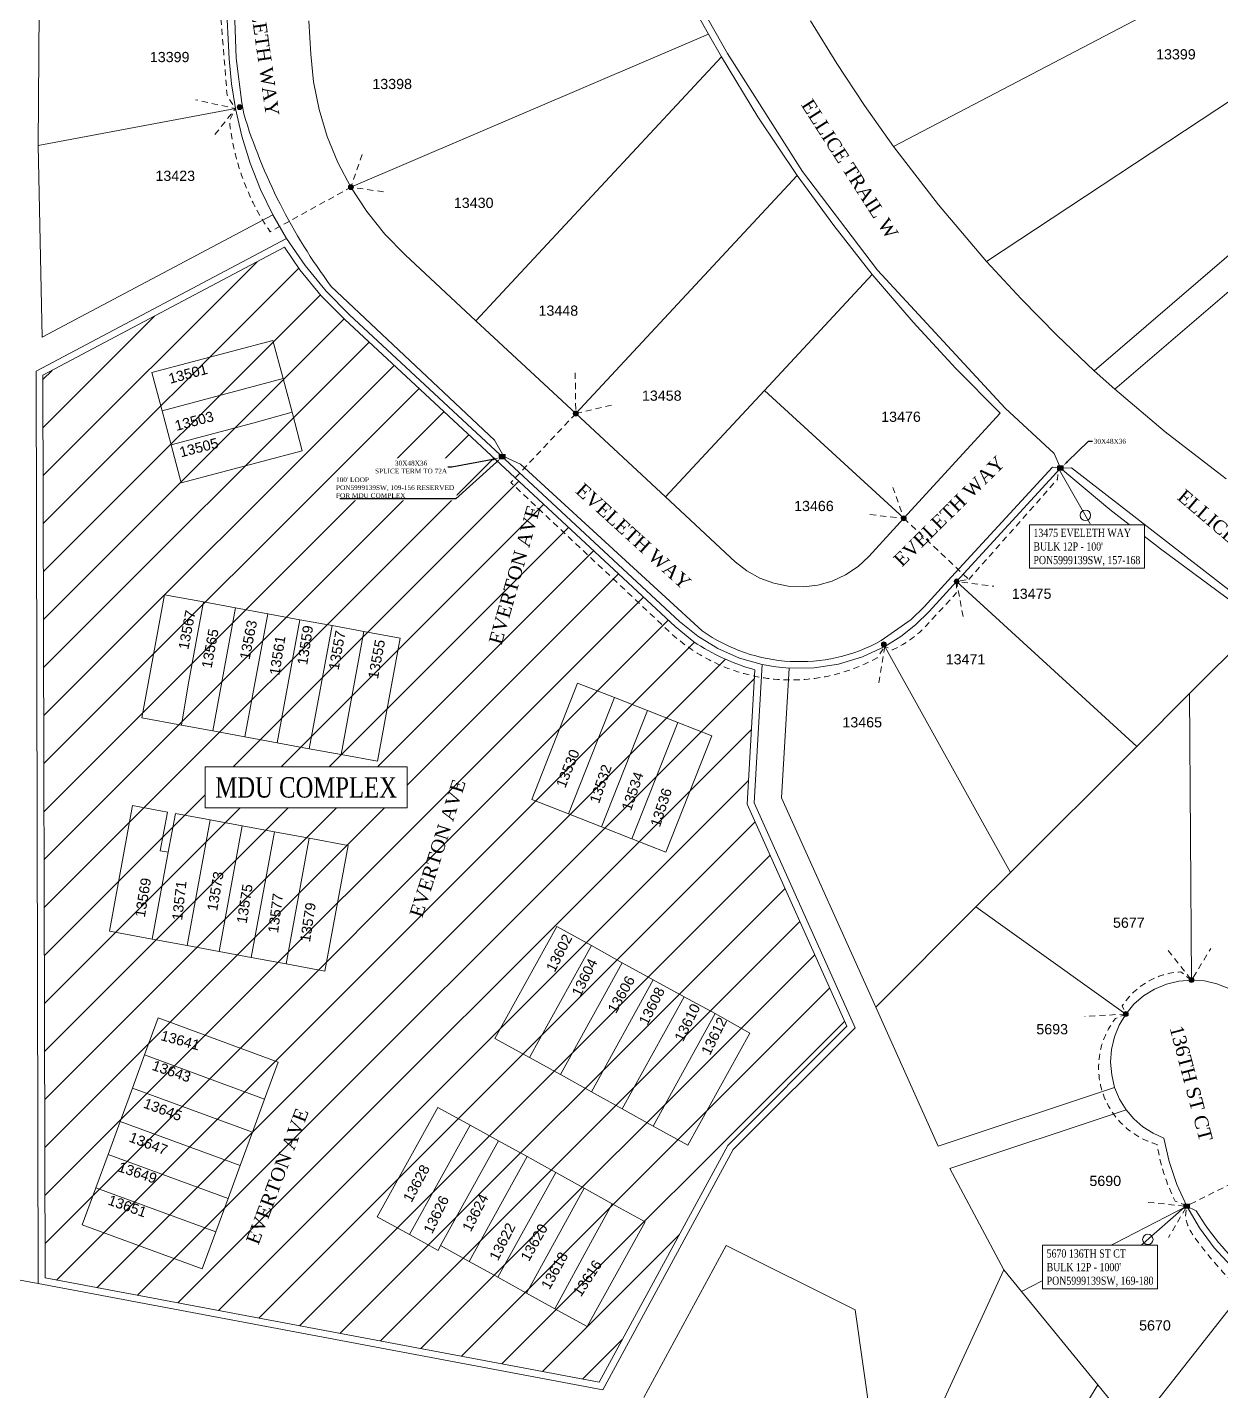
# Model space of a CAD drawing. Header units: feet. Extents: x 865220 to 2843873, y -2240498 to 972474.
# Drawn here: x 2836795 to 2837672, y 967781 to 968783 of the extents above; entities that cross this region are included whole.
import ezdxf
from ezdxf import colors
from ezdxf.entities.mleader import LeaderData, LeaderLine
from ezdxf.enums import TextEntityAlignment as Align
from ezdxf.lldxf.tags import DXFTag
from ezdxf.math import Vec2, Vec3

# ---------------------------------------------------------------- set-up
doc = ezdxf.new("R2010")
doc.units = ezdxf.units.FT
doc.header["$LTSCALE"] = 0.015
doc.header["$MEASUREMENT"] = 0
doc.linetypes.add('DASHED', pattern=[5, 3, -2])
doc.layers.get('0').update_dxf_attribs({"lineweight": 5})
for name, color, linetype, lineweight in [('144A', 112, '144A', 5), ('48A', 112, '48A', 5), ('72A', 112, '72A', 5), ('Dakota County Addresses', 7, 'Continuous', 5), ('Dakota County Parcels', 7, 'Continuous', 5), ('DETAIL', 7, 'Continuous', 5), ('DROP BURIED', 7, 'DASHED', 5), ('NOTES', 7, 'Continuous', 5), ('RUNNING LINE (UNDERGROUND)', 10, 'Continuous', 5), ('STREET NAME', 7, 'Continuous', 5), ('TAIL', 1, 'MST', 5), ('TELEPHONE STRUCT-PROP', 6, 'Continuous', 5), ('TERMINALS', 7, 'Continuous', 5)]:
    doc.layers.add(name, color=color, linetype=linetype, lineweight=lineweight)
doc.styles.add('Dimensions 100', font='arial.ttf')
doc.styles.add('Line', font='txt.shx', dxfattribs={"height": 3})
doc.styles.add('SIMPLEX', font='times.ttf', dxfattribs={"width": 0.8})
doc.styles.get("Standard").update_dxf_attribs({"font": 'times.ttf'})
doc.styles.add('Utilities', font='arial.ttf', dxfattribs={"height": 2.5})
tags = doc.linetypes.add('144A', pattern='A,80,-5,["144A",Line,S=1.5,R=0,X=0,Y=-1.5],-24', length=109).pattern_tags.tags
tags[6] = DXFTag(74, 10)
tags = doc.linetypes.add('48A', pattern='A,80,-5,["48A",Line,S=1.5,R=0,X=0,Y=-1.5],-20', length=105).pattern_tags.tags
tags[6] = DXFTag(74, 10)
tags = doc.linetypes.add('72A', pattern='A,80,-5,["72A",Line,S=1.5,R=0,X=0,Y=-1.5],-20', length=105).pattern_tags.tags
tags[6] = DXFTag(74, 10)
tags = doc.linetypes.add('MST', pattern='A,5,-5,5,-5,["TAIL",Line,S=1.5,R=0,X=0,Y=-1.5],-20', length=40).pattern_tags.tags
tags[10] = DXFTag(74, 10)

# ---------------------------------------------------------------- blocks, each defined once
blk = doc.blocks.new('ACMAP_ANN_TEMPLATE_Dakota County Addresses')
at = {"layer": 'Dakota County Addresses', "style": 'Dimensions 100'}
blk.add_attdef('DakotaCountyAddress', text='', height=50, dxfattribs=at).set_placement((0, 0), align=Align.CENTER)
blk = doc.blocks.new('NEW HH')
at = {"ltscale": 40, "true_color": 0xffffff}
h = blk.add_hatch(color=7, dxfattribs=at)
h.dxf.hatch_style = 1
h.paths.add_polyline_path([(-0.061, -0.031, 0.414214), (-0.046, -0.046), (0.046, -0.046, 0.414214), (0.061, -0.031), (0.061, 0.031, 0.414214), (0.046, 0.046), (-0.046, 0.046, 0.414214), (-0.061, 0.031)])
at = {"layer": 'RUNNING LINE (UNDERGROUND)', "color": 6, "lineweight": 0, "const_width": 0.005, "flags": 128}
blk.add_lwpolyline([(-0.061, 0.031), (-0.061, -0.031, 0.414214), (-0.046, -0.046), (0.046, -0.046, 0.414214), (0.061, -0.031), (0.061, 0.031, 0.414214), (0.046, 0.046), (-0.046, 0.046, 0.414214)], format="xyb", close=True, dxfattribs=at)
at = {"layer": 'TELEPHONE STRUCT-PROP', "color": 18, "true_color": 0x000000, "style": 'Utilities'}
blk.add_text('HH', height=0.05, dxfattribs=at).set_placement((0, 0), align=Align.MIDDLE_CENTER)
blk = doc.blocks.new('Proposed FlowerPot')
at = {"ltscale": 100, "true_color": 0xffffff}
h = blk.add_hatch(color=7, dxfattribs=at)
h.dxf.hatch_style = 1
h.paths.add_polyline_path([(0, 0.06, 0.414214), (-0.06, 0, 0.414214), (0, -0.06, 0.414214), (0.06, 0, 0.414214)])
at = {"ltscale": 100}
blk.add_circle((0, 0), 0.0604, dxfattribs=at)
at = {"layer": 'RUNNING LINE (UNDERGROUND)', "color": 6, "lineweight": 0, "const_width": 0.00907, "flags": 128}
blk.add_lwpolyline([(-0.06, 0, -0.414214), (0, 0.06, -0.414214), (0.06, 0, -0.414214), (0, -0.06, -0.414214), (-0.06, 0)], format="xyb", dxfattribs=at)
at = {"color": 18, "linetype": 'ByBlock', "lineweight": -2, "ltscale": 100, "true_color": 0x000000, "style": 'Dimensions 100'}
blk.add_text('F', height=0.0744, dxfattribs=at).set_placement((-0.029, -0.037))
blk = doc.blocks.new('TERMINAL')
at = {"ltscale": 0.5, "flags": 128}
blk.add_lwpolyline([(-0.1, -0.6), (-0.1, 44.8)], dxfattribs=at)
at = {"ltscale": 0.5}
blk.add_circle((-0.1, 37.6), 3.83, dxfattribs=at)

msp = doc.modelspace()

# ---------------------------------------------------------------- hatches: boundary and pattern name
at = {"layer": 'DROP BURIED', "ltscale": 100}
h = msp.add_hatch(dxfattribs=at)
h.set_pattern_fill('ANSI31', color=30, scale=200)
edge = h.paths.add_edge_path()
edge.add_line((2836807.7, 967863.6), (2836806.1, 968527.1))
edge.add_line((2836806.1, 968527.1), (2836983.5, 968621.2))
edge.add_line((2836983.5, 968621.2), (2836994.9, 968604.7))
edge.add_line((2836994.9, 968604.7), (2837010.6, 968585.6))
edge.add_line((2837010.6, 968585.6), (2837027.9, 968568.1))
edge.add_line((2837027.9, 968568.1), (2837270.6, 968342.4))
edge.add_line((2837270.6, 968342.4), (2837284.3, 968331.3))
edge.add_arc((2837368.5, 968455.8), 150.3, 235.9595, 254.9013)
edge.add_line((2837329.3, 968310.7), (2837323.6, 968211.9))
edge.add_line((2837323.6, 968211.9), (2837396.9, 968048.6))
edge.add_line((2837396.9, 968048.6), (2837309.3, 967961))
edge.add_line((2837309.3, 967961), (2837214.9, 967787.1))
edge.add_line((2837214.9, 967787.1), (2836807.7, 967863.6))

# ---------------------------------------------------------------- linework, layer by layer
at = {"layer": '144A', "lineweight": 5, "ltscale": 100, "flags": 128}
msp.add_lwpolyline([(2836432.9, 969465.8), (2836450.5, 969464.9), (2836466.2, 969459.3), (2836498.3, 969450.1), (2836637.8, 969415, -0.089712), (2836739.2, 969370.9), (2836784.9, 969335.9), (2836784.5, 969332), (2836839.6, 969277.9), (2836841.5, 969269.2), (2836851.2, 969269), (2836909.7, 969213.8), (2836943.7, 969186.3), (2836978.7, 969160.1), (2837028.1, 969126.2), (2837094.4, 969081.3), (2837117.1, 969064.2, -0.062525), (2837131.5, 969051.5), (2837141.9, 969042.3, -0.062525), (2837175.1, 969000.9), (2837285.3, 968805.9), (2837309, 968763.7), (2837364.3, 968676.9), (2837419.3, 968604.4), (2837513.1, 968502.9), (2837549.2, 968469.7), (2837553.8, 968458.8), (2837561.8, 968459), (2837703.7, 968349.2), (2837792.6, 968283.4), (2837815.2, 968267.7), (2837838.6, 968253.6, 0.064953), (2837945.1, 968211.2), (2838017.9, 968192.7), (2838067.6, 968175.8), (2838091.9, 968165.4), (2838268.1, 968084.2), (2838270.3, 968077.7)], format="xyb", dxfattribs=at)
at = {"layer": '48A', "lineweight": 5, "ltscale": 100, "flags": 128}
msp.add_lwpolyline([(2838270.3, 968077.7), (2838277.3, 968081.4), (2838304.3, 968139.4), (2838318, 968180.9, 0.366641), (2838197.2, 968406.3), (2838177.9, 968412.8), (2838130.6, 968426.8, -0.028861), (2838032.9, 968465.9, -0.053239), (2837887.5, 968555.5), (2837825.6, 968608.6), (2837769.5, 968667.9), (2837756.5, 968683.1, -0.050641), (2837666.9, 968818.8, -0.052269), (2837605.1, 968974.7), (2837594.5, 969016.7), (2837586.2, 969059.3), (2837573.2, 969149.6, 0.033572), (2837537.9, 969288.7), (2837524.4, 969325.6), (2837517.6, 969330.3)], format="xyb", dxfattribs=at)
at = {"layer": '72A', "lineweight": 5, "ltscale": 100, "flags": 128}
msp.add_lwpolyline([(2837144.8, 968467.3), (2837156.9, 968461.8), (2837290.5, 968339.2, 0.286876), (2837422, 968332.1), (2837444.1, 968347.7), (2837453.6, 968357), (2837473.8, 968379), (2837548, 968459.7), (2837553.8, 968458.8)], format="xyb", dxfattribs=at)
at = {"layer": 'Dakota County Parcels', "lineweight": 5}
for p, q in [((2837431, 968695.4), (2837662.5, 968816.5)), ((2837280.9, 968803.4), (2837295.2, 968777.8)), ((2836802.5, 968695.9), (2836803.3, 968795.7)), ((2836943, 968759.8), (2836940.6, 968803.2)), ((2837002.9, 968763.2), (2837001.5, 968787.7)), ((2837032.4, 968665.4), (2837295.2, 968777.8)), ((2837295.2, 968777.8), (2837304.7, 968761.1)), ((2837124.3, 968567.1), (2837304.7, 968761.1)), ((2837499.4, 968610.8), (2837704.1, 968745.9)), ((2836802.5, 968695.9), (2836947.5, 968723.1)), ((2836805.5, 968555.1), (2836802.5, 968695.9)), ((2837197.6, 968499), (2837360.2, 968674)), ((2837578.6, 968530.5), (2837752.6, 968679.9)), ((2837593.8, 968516.8), (2837765.6, 968664.4)), ((2836805.5, 968555.1), (2836975, 968645)), ((2836975, 968645), (2836985, 968627.7)), ((2836801.1, 968530.1), (2836985, 968627.7)), ((2837072.2, 968615.6), (2837124.3, 968567.1)), ((2837336.2, 968516), (2837415.4, 968601.2)), ((2837124.3, 968567.1), (2837197.6, 968499)), ((2836886.2, 968529.1), (2836975.1, 968552.7)), ((2836975.1, 968552.7), (2836982.6, 968524.7)), ((2836802.7, 967859.5), (2836801.1, 968530.1)), ((2836886.2, 968529.1), (2836893.6, 968501.1)), ((2836893.6, 968501.1), (2836982.6, 968524.7)), ((2836982.6, 968524.7), (2836989.1, 968500.1)), ((2837578.6, 968530.5), (2837593.8, 968516.8)), ((2837263.5, 968437.8), (2837336.2, 968516)), ((2837336.2, 968516), (2837438.7, 968422)), ((2836893.6, 968501.1), (2836900.3, 968476)), ((2836960.2, 968491.9), (2836989.1, 968500.1)), ((2836989.1, 968500.1), (2836996.6, 968471.5)), ((2837197.6, 968499), (2837263.5, 968437.8)), ((2837438.7, 968422), (2837509.5, 968499.3)), ((2836900.3, 968476), (2836960.2, 968491.9)), ((2836900.3, 968476), (2836907.7, 968448)), ((2836907.7, 968448), (2836996.6, 968471.5)), ((2837477.5, 968375.6), (2837553.8, 968458.8)), ((2837669.1, 968455.8), (2837675.6, 968450.9)), ((2837263.5, 968437.8), (2837314.7, 968390.1)), ((2837413, 968394), (2837438.7, 968422)), ((2837627.4, 968399.6), (2837700.7, 968345.2)), ((2837457.2, 968353.5), (2837477.5, 968375.6)), ((2837477.5, 968375.6), (2837609.8, 968254.3)), ((2836878.8, 968275.3), (2836895.5, 968365.8)), ((2836895.5, 968365.8), (2836924.1, 968360.5)), ((2836912.8, 968299.6), (2836924.1, 968360.5)), ((2836924.1, 968360.5), (2836947.7, 968356.2)), ((2836931, 968265.7), (2836947.7, 968356.2)), ((2836947.7, 968356.2), (2836971.3, 968351.8)), ((2836954.5, 968261.3), (2836971.3, 968351.8)), ((2836971.3, 968351.8), (2836994.9, 968347.4)), ((2836978.1, 968257), (2836994.9, 968347.4)), ((2836994.9, 968347.4), (2837018.5, 968343.1)), ((2837001.7, 968252.6), (2837018.5, 968343.1)), ((2837018.5, 968343.1), (2837042, 968338.7)), ((2837648.6, 968293.1), (2837700.7, 968345.2)), ((2837025.3, 968248.3), (2837042, 968338.7)), ((2837042, 968338.7), (2837068.6, 968333.8)), ((2837051.9, 968243.4), (2837068.6, 968333.8)), ((2837424.7, 968327.8), (2837517, 968161.6)), ((2837328.7, 968212.8), (2837334.6, 968314.5)), ((2837348.9, 968216.5), (2837354.4, 968311.8)), ((2836912.8, 968299.6), (2836907.8, 968270)), ((2837165.3, 968215.3), (2837199, 968300.9)), ((2837199, 968300.9), (2837226, 968290.3)), ((2837609.8, 968254.3), (2837648.6, 968293.1)), ((2837650.1, 968082.6), (2837648.6, 968293.1)), ((2837192.3, 968204.7), (2837226, 968290.3)), ((2837226, 968290.3), (2837250.2, 968280.8)), ((2836878.8, 968275.3), (2836907.8, 968270)), ((2837216.5, 968195.2), (2837250.2, 968280.8)), ((2837250.2, 968280.8), (2837272.5, 968272)), ((2836907.8, 968270), (2836931, 968265.7)), ((2836931, 968265.7), (2836954.5, 968261.3)), ((2837238.8, 968186.4), (2837272.5, 968272)), ((2837263.9, 968176.5), (2837297.6, 968262.1)), ((2837272.5, 968272), (2837297.6, 968262.1)), ((2836954.5, 968261.3), (2836978.1, 968257)), ((2836978.1, 968257), (2837001.7, 968252.6)), ((2837001.7, 968252.6), (2837025.3, 968248.3)), ((2837517, 968161.6), (2837609.8, 968254.3)), ((2837025.3, 968248.3), (2837051.9, 968243.4)), ((2837165.3, 968215.3), (2837192.3, 968204.7)), ((2837328.7, 968212.8), (2837402.8, 968047.5)), ((2837348.9, 968216.5), (2837418, 968062.6)), ((2836854.9, 968118.4), (2836872, 968210.8)), ((2836872, 968210.8), (2836897.6, 968206.1)), ((2836897.6, 968206.1), (2836892.3, 968177.6)), ((2836898.2, 968176.5), (2836903.5, 968205)), ((2836903.5, 968205), (2836929, 968200.3)), ((2837192.3, 968204.7), (2837216.5, 968195.2)), ((2836912, 968107.9), (2836929, 968200.3)), ((2836929, 968200.3), (2836952.6, 968195.9)), ((2836935.6, 968103.5), (2836952.6, 968195.9)), ((2836952.6, 968195.9), (2836976.2, 968191.6)), ((2837216.5, 968195.2), (2837238.8, 968186.4)), ((2836959.2, 968099.1), (2836976.2, 968191.6)), ((2836976.2, 968191.6), (2837001.8, 968186.9)), ((2836984.7, 968094.4), (2837001.8, 968186.9)), ((2837001.8, 968186.9), (2837030.3, 968181.6)), ((2837238.8, 968186.4), (2837263.9, 968176.5)), ((2836886.4, 968112.6), (2836898.2, 968176.5)), ((2836892.3, 968177.6), (2836898.2, 968176.5)), ((2837013.3, 968089.2), (2837030.3, 968181.6)), ((2837491.7, 968136.3), (2837517, 968161.6)), ((2837418, 968062.6), (2837491.7, 968136.3)), ((2837491.7, 968136.3), (2837601.8, 968057.6)), ((2837138.2, 968039.7), (2837183.7, 968122)), ((2837183.7, 968122), (2837209.1, 968107.9)), ((2836854.9, 968118.4), (2836886.4, 968112.6)), ((2836886.4, 968112.6), (2836912, 968107.9)), ((2836912, 968107.9), (2836935.6, 968103.5)), ((2836935.6, 968103.5), (2836959.2, 968099.1)), ((2837163.6, 968025.7), (2837209.1, 968107.9)), ((2837209.1, 968107.9), (2837231.8, 968095.3)), ((2836959.2, 968099.1), (2836984.7, 968094.4)), ((2836984.7, 968094.4), (2837013.3, 968089.2)), ((2837186.3, 968013.1), (2837231.8, 968095.3)), ((2837231.8, 968095.3), (2837254.6, 968082.7)), ((2837209.1, 968000.5), (2837254.6, 968082.7)), ((2837254.6, 968082.7), (2837277.3, 968070.2)), ((2837231.8, 967987.9), (2837277.3, 968070.2)), ((2837277.3, 968070.2), (2837300.1, 968058.1)), ((2837418, 968062.6), (2837463.8, 967960.4)), ((2836880.8, 968027.5), (2836890.8, 968054.7)), ((2836890.8, 968054.7), (2836979, 968022.3)), ((2837254.5, 967975.3), (2837300.1, 968058.1)), ((2837300.1, 968058.1), (2837325.4, 968043.5)), ((2837279.9, 967961.3), (2837325.4, 968043.5)), ((2837313.3, 967958), (2837402.8, 968047.5)), ((2837138.2, 968039.7), (2837163.6, 968025.7)), ((2836871.8, 968003.1), (2836880.8, 968027.5)), ((2836880.8, 968027.5), (2836969, 967995.1)), ((2836969, 967995.1), (2836979, 968022.3)), ((2837163.6, 968025.7), (2837186.3, 968013.1)), ((2837186.3, 968013.1), (2837209.1, 968000.5)), ((2836862.9, 967978.7), (2836871.8, 968003.1)), ((2836871.8, 968003.1), (2836960.1, 967970.7)), ((2837463.8, 967960.4), (2837593.6, 968003.7)), ((2836960.1, 967970.7), (2836969, 967995.1)), ((2837209.1, 968000.5), (2837231.8, 967987.9)), ((2837051.7, 967908.5), (2837096.2, 967989)), ((2837096.2, 967989), (2837119.9, 967976)), ((2837231.8, 967987.9), (2837254.5, 967975.3)), ((2837472.5, 967944.1), (2837602.1, 967987.2)), ((2836853.9, 967954.3), (2836862.9, 967978.7)), ((2836862.9, 967978.7), (2836951.1, 967946.3)), ((2837075.4, 967895.5), (2837119.9, 967976)), ((2837119.9, 967976), (2837140.9, 967964.4)), ((2837254.5, 967975.3), (2837279.9, 967961.3)), ((2836951.1, 967946.3), (2836960.1, 967970.7)), ((2837098.3, 967887.4), (2837140.9, 967964.4)), ((2837140.9, 967964.4), (2837161.9, 967952.8)), ((2836844.9, 967929.9), (2836853.9, 967954.3)), ((2836853.9, 967954.3), (2836942.1, 967921.9)), ((2837119.3, 967875.7), (2837161.9, 967952.8)), ((2837161.9, 967952.8), (2837182.9, 967941.1)), ((2837217.6, 967781.5), (2837313.3, 967958)), ((2836942.1, 967921.9), (2836951.1, 967946.3)), ((2837472.5, 967944.1), (2837512.2, 967869.6)), ((2837140.3, 967864.1), (2837182.9, 967941.1)), ((2837182.9, 967941.1), (2837203.9, 967929.5)), ((2836834.9, 967902.7), (2836844.9, 967929.9)), ((2836844.9, 967929.9), (2836933.2, 967897.5)), ((2836933.2, 967897.5), (2836942.1, 967921.9)), ((2837161.3, 967852.5), (2837203.9, 967929.5)), ((2837203.9, 967929.5), (2837224.4, 967918.2)), ((2837209.9, 967891.9), (2837224.4, 967918.2)), ((2837224.4, 967918.2), (2837248.5, 967904.9)), ((2837525.2, 967853.6), (2837646.6, 967916.3)), ((2836834.9, 967902.7), (2836923.2, 967870.3)), ((2837051.7, 967908.5), (2837075.4, 967895.5)), ((2837205.9, 967827.9), (2837248.5, 967904.9)), ((2836923.2, 967870.3), (2836933.2, 967897.5)), ((2837075.4, 967895.5), (2837096.4, 967883.9)), ((2837209.9, 967891.9), (2837182.3, 967840.9)), ((2837096.4, 967883.9), (2837098.3, 967887.4)), ((2837098.3, 967887.4), (2837119.3, 967875.7)), ((2837247.7, 967775.8), (2837308.2, 967887.4)), ((2837308.2, 967887.4), (2837402.9, 967840.2)), ((2837119.3, 967875.7), (2837140.3, 967864.1)), ((2836782.7, 967863.2), (2836802.7, 967859.5)), ((2837140.3, 967864.1), (2837161.3, 967852.5)), ((2837450.7, 967736.3), (2837512.2, 967869.6)), ((2837512.2, 967869.6), (2837525.2, 967853.6)), ((2836802.7, 967859.5), (2837217.6, 967781.5)), ((2837161.3, 967852.5), (2837182.3, 967840.9)), ((2837525.2, 967853.6), (2837581.2, 967785.1)), ((2837608, 967752.3), (2837693, 967860)), ((2837182.3, 967840.9), (2837205.9, 967827.9)), ((2837402.9, 967840.2), (2837417.1, 967741.2)), ((2837508.6, 967666.3), (2837581.2, 967785.1)), ((2837581.2, 967785.1), (2837608, 967752.3))]:
    msp.add_line(p, q, dxfattribs=at)
for points in [[(2837370.2, 968787.6), (2837389.5, 968756.2), (2837409.8, 968725.5), (2837431, 968695.4)], [(2837002.9, 968763.2), (2837005, 968742.7), (2837009.1, 968722.5), (2837015, 968702.7), (2837022.8, 968683.6), (2837032.4, 968665.4)], [(2836943, 968759.8), (2836944.7, 968741.4), (2836947.5, 968723.1)], [(2837304.7, 968761.1), (2837331.5, 968717), (2837360.2, 968674)], [(2836947.5, 968723.1), (2836952.2, 968702.8), (2836958.4, 968683), (2836966, 968663.7), (2836975, 968645)], [(2837431, 968695.4), (2837464.2, 968652.3), (2837499.4, 968610.8)], [(2837360.2, 968674), (2837387.2, 968637.1), (2837415.4, 968601.2)], [(2837032.4, 968665.4), (2837044, 968647.5), (2837057.3, 968630.9), (2837072.2, 968615.6)], [(2836985, 968627.7), (2836998.8, 968607.7), (2837014.3, 968589), (2837031.4, 968571.6)], [(2837499.4, 968610.8), (2837524.9, 968583.2), (2837551.3, 968556.4), (2837578.6, 968530.5)], [(2837415.4, 968601.2), (2837445.5, 968566.1), (2837476.9, 968532.1), (2837509.5, 968499.3)], [(2837031.4, 968571.6), (2837176.6, 968436.6), (2837273.9, 968346.2)], [(2837593.8, 968516.8), (2837630.8, 968485.5), (2837669.1, 968455.8)], [(2837553.8, 968458.8), (2837590, 968428.5), (2837627.4, 968399.6)], [(2837314.7, 968390.1), (2837323.3, 968383.3), (2837332.8, 968378), (2837343.1, 968374.2), (2837353.8, 968372.1), (2837364.7, 968371.6), (2837375.5, 968372.9), (2837386, 968375.9), (2837395.9, 968380.5), (2837405, 968386.6), (2837413, 968394)], [(2837424.7, 968327.8), (2837436.4, 968335.2), (2837447.3, 968343.8), (2837457.2, 968353.5)], [(2837273.9, 968346.2), (2837287.3, 968335.3), (2837302.1, 968326.3), (2837317.9, 968319.3), (2837334.6, 968314.5)], [(2837354.4, 968311.8), (2837372.7, 968312), (2837390.7, 968314.8), (2837408.2, 968320.1), (2837424.7, 968327.8)], [(2837334.6, 968314.5), (2837344.5, 968312.8), (2837354.4, 968311.8)], [(2837650.1, 968082.6), (2837640.7, 968081.8), (2837631.6, 968079.6), (2837622.9, 968075.9), (2837614.9, 968070.9), (2837607.8, 968064.8), (2837601.8, 968057.6)], [(2837698.8, 968058.3), (2837692.6, 968065.4), (2837685.4, 968071.4), (2837677.4, 968076.3), (2837668.7, 968079.8), (2837659.5, 968082), (2837650.1, 968082.6)], [(2837601.8, 968057.6), (2837596.9, 968049.5), (2837593.4, 968040.8), (2837591.2, 968031.6), (2837590.6, 968022.2), (2837591.4, 968012.8), (2837593.6, 968003.7)], [(2837593.6, 968003.7), (2837597.2, 967995.1), (2837602.1, 967987.2)], [(2837602.1, 967987.2), (2837607.8, 967980.6), (2837614.4, 967974.8), (2837621.8, 967970), (2837629.8, 967966.4)], [(2837629.8, 967966.4), (2837633.7, 967949.1), (2837639.3, 967932.4), (2837646.6, 967916.3)], [(2837646.6, 967916.3), (2837655.9, 967900.5), (2837666.8, 967885.7), (2837679.2, 967872.2), (2837693, 967860)]]:
    msp.add_lwpolyline(points, dxfattribs=at)
at = {"layer": 'DROP BURIED', "lineweight": 5, "ltscale": 100, "flags": 128}
for points in [[(2836930.9, 968864), (2836941.4, 968733), (2836947.5, 968723.1)], [(2836932.5, 968704), (2836947.5, 968723.1), (2836918.2, 968729.7)], [(2837040.7, 968689.4), (2837032.4, 968665.4), (2837056.5, 968661.9)], [(2837197.2, 968529), (2837197.6, 968499), (2837224.6, 968505.3)], [(2837413.8, 968424.7), (2837438.7, 968422), (2837430.7, 968444.6)], [(2837482.2, 968349.8), (2837477.5, 968375.6), (2837504.9, 968372)], [(2837424.7, 968327.8), (2837420.2, 968299.8)], [(2837632.8, 968104.3), (2837650.1, 968082.6), (2837664.2, 968105.7)], [(2837601.8, 968057.6), (2837571.6, 968055.8)], [(2837700, 967943.5), (2837646.4, 967916.4)], [(2837618.2, 967919.2), (2837646.6, 967916.3), (2837633.1, 967893.3)]]:
    msp.add_lwpolyline(points, dxfattribs=at)
for points in [[(2837032.9, 968665.6), (2836973, 968632.6, -0.12422), (2836943.1, 968714.4), (2836947.5, 968723.1)], [(2837197.6, 968499), (2837149.9, 968448.2), (2837268.3, 968336.9, 0.320431), (2837419.1, 968319.5), (2837424.7, 968327.8)], [(2837438.7, 968422), (2837486.4, 968377), (2837477.5, 968375.6), (2837477.2, 968366.9), (2837452.6, 968340.4, -0.078305), (2837430.4, 968325.2), (2837424.7, 968327.8)], [(2837650.1, 968082.6), (2837642.1, 968088.6, 0.241699), (2837599.2, 968063.6), (2837601.8, 968057.6), (2837594.2, 968054.3, 0.535196), (2837624.8, 967961.8, 0.07887), (2837638.1, 967920.1), (2837646.7, 967916.6)], [(2837693, 967860), (2837683.7, 967857.1, -0.04291), (2837651.5, 967894.6, -0.102874), (2837645.6, 967908), (2837646.4, 967916.4)]]:
    msp.add_lwpolyline(points, format="xyb", dxfattribs=at)
at = {"layer": 'NOTES', "color": 30, "lineweight": 5, "ltscale": 50, "flags": 128}
msp.add_lwpolyline([(2836807.7, 967863.6), (2836806.1, 968527.1), (2836983.5, 968621.2), (2836994.9, 968604.7), (2837010.6, 968585.6), (2837027.9, 968568.1), (2837270.6, 968342.4), (2837284.3, 968331.3, 0.082838), (2837329.3, 968310.7), (2837323.6, 968211.9), (2837396.9, 968048.6), (2837309.3, 967961), (2837214.9, 967787.1)], format="xyb", close=True, dxfattribs=at)
at = {"layer": 'TAIL', "lineweight": 5, "ltscale": 100, "flags": 128}
for points in [[(2836935.5, 968893.1), (2836943.6, 968885.6), (2836948, 968760.2), (2836952.3, 968727.5), (2836953.6, 968719.4, 0.086062), (2837017.9, 968592.5), (2837138, 968479.5), (2837144.8, 968467.3)], [(2838086.3, 967613.3), (2838086.4, 967619.9), (2838009.7, 967686.6), (2837955.8, 967732.2, 0.075629), (2837848.6, 967791.8), (2837841.5, 967790.5), (2837839.7, 967795.7), (2837721.2, 967847.6), (2837695.9, 967864.1, -0.087916), (2837653.5, 967912.9), (2837646.4, 967916.4)]]:
    msp.add_lwpolyline(points, format="xyb", dxfattribs=at)

# ---------------------------------------------------------------- block references
at = {"lineweight": 5}
for name, p, xscale, yscale, zscale in [('Proposed FlowerPot', (2836950.6, 968724.2), 30, 30, 30), ('Proposed FlowerPot', (2837032.4, 968665.4), 30, 30, 30), ('Proposed FlowerPot', (2837197.6, 968499), 30, 30, 30), ('NEW HH', (2837143.5, 968467.4), 40, 40, 40), ('NEW HH', (2837553.7, 968458.9), 40, 40, 40), ('Proposed FlowerPot', (2837438.7, 968422), 30, 30, 30), ('Proposed FlowerPot', (2837477.5, 968375.6), 30, 30, 30), ('Proposed FlowerPot', (2837424, 968329.3), 30, 30, 30), ('Proposed FlowerPot', (2837650.1, 968082.6), 30, 30, 30), ('Proposed FlowerPot', (2837601.8, 968057.6), 30, 30, 30), ('NEW HH', (2837646.5, 967916.4), 40, 40, 40)]:
    msp.add_blockref(name, p, dxfattribs=dict(at, xscale=xscale, yscale=yscale, zscale=zscale))
at = {"layer": 'Dakota County Addresses', "lineweight": 5, "xscale": 0.15, "yscale": 0.15, "zscale": 0.15}
for p, values in [((2836899.2, 968757.3), {'DakotaCountyAddress': '13399'}), ((2837638.6, 968759.3), {'DakotaCountyAddress': '13399'}), ((2837062.7, 968737.5), {'DakotaCountyAddress': '13398'}), ((2836903.3, 968670), {'DakotaCountyAddress': '13423'}), ((2837122.6, 968650.1), {'DakotaCountyAddress': '13430'}), ((2837184.8, 968570.9), {'DakotaCountyAddress': '13448'}), ((2837260.8, 968508.4), {'DakotaCountyAddress': '13458'}), ((2837436.6, 968492.9), {'DakotaCountyAddress': '13476'}), ((2837372.6, 968427.3), {'DakotaCountyAddress': '13466'}), ((2837532.6, 968362.8), {'DakotaCountyAddress': '13475'}), ((2837484, 968314.6), {'DakotaCountyAddress': '13471'}), ((2837408.1, 968268.3), {'DakotaCountyAddress': '13465'}), ((2837604, 968121), {'DakotaCountyAddress': '5677'}), ((2837547.7, 968042.7), {'DakotaCountyAddress': '5693'}), ((2837586.7, 967931.2), {'DakotaCountyAddress': '5690'}), ((2837623.2, 967825), {'DakotaCountyAddress': '5670'})]:
    msp.add_blockref('ACMAP_ANN_TEMPLATE_Dakota County Addresses', p, dxfattribs=at).add_auto_attribs(values)
for p, rotation, values in [((2836913.6, 968524.6), 14.89781442451891, {'DakotaCountyAddress': '13501'}), ((2836918.2, 968489.9), 14.79309302648461, {'DakotaCountyAddress': '13503'}), ((2836921.6, 968470.4), 14.48656042775502, {'DakotaCountyAddress': '13505'}), ((2836915.6, 968339.3), 79.2751897096851, {'DakotaCountyAddress': '13567'}), ((2836960.7, 968331.9), 78.74677856658478, {'DakotaCountyAddress': '13563'}), ((2837002.5, 968328.2), 81.13481698354437, {'DakotaCountyAddress': '13559'}), ((2836932.6, 968325.6), 79.46635133218915, {'DakotaCountyAddress': '13565'}), ((2836982.1, 968320.6), 81.01317016284129, {'DakotaCountyAddress': '13561'}), ((2837025.9, 968324.3), 79.57711892557225, {'DakotaCountyAddress': '13557'}), ((2837054.9, 968317.7), 79.26645068347374, {'DakotaCountyAddress': '13555'}), ((2837195.2, 968236.7), 68.18583266275019, {'DakotaCountyAddress': '13530'}), ((2837219.4, 968225.6), 70.94262978855129, {'DakotaCountyAddress': '13532'}), ((2837242.9, 968220.2), 71.00506219037361, {'DakotaCountyAddress': '13534'}), ((2837263.9, 968208.3), 71.86896024625258, {'DakotaCountyAddress': '13536'}), ((2836936.5, 968147.3), 80.34053923123508, {'DakotaCountyAddress': '13573'}), ((2836883.3, 968142.6), 80.58153826394721, {'DakotaCountyAddress': '13569'}), ((2836910, 968140.6), 83.45819924271609, {'DakotaCountyAddress': '13571'}), ((2836958, 968138.1), 80.9641859482456, {'DakotaCountyAddress': '13575'}), ((2836980.7, 968131.3), 82.7422442053928, {'DakotaCountyAddress': '13577'}), ((2837004.5, 968124.5), 81.24663597823147, {'DakotaCountyAddress': '13579'}), ((2837188.7, 968100.8), 62.96133269420304, {'DakotaCountyAddress': '13602'}), ((2837207.4, 968082.9), 63.81013883919042, {'DakotaCountyAddress': '13604'}), ((2837234.3, 968070.2), 60.61296172415104, {'DakotaCountyAddress': '13606'}), ((2837256.8, 968061.9), 63.42607741509098, {'DakotaCountyAddress': '13608'}), ((2837282.9, 968049.7), 63.42023038012417, {'DakotaCountyAddress': '13610'}), ((2837302.6, 968039.8), 63.62532538631044, {'DakotaCountyAddress': '13612'}), ((2836906.1, 968034.7), 344.62073589452, {'DakotaCountyAddress': '13641'}), ((2836899.4, 968012), 340.98448781769, {'DakotaCountyAddress': '13643'}), ((2836892.9, 967983.9), 339.3680803575775, {'DakotaCountyAddress': '13645'}), ((2836882.3, 967958.9), 339.1488019445666, {'DakotaCountyAddress': '13647'}), ((2836874.4, 967937.5), 341.4167418065069, {'DakotaCountyAddress': '13649'}), ((2837083.8, 967931.4), 61.57854019975085, {'DakotaCountyAddress': '13628'}), ((2836866.9, 967912.9), 340.3781531430585, {'DakotaCountyAddress': '13651'}), ((2837098.4, 967908.6), 64.15546669640457, {'DakotaCountyAddress': '13626'}), ((2837127.1, 967909.9), 62.6791466941395, {'DakotaCountyAddress': '13624'}), ((2837147, 967888.6), 62.88795179929838, {'DakotaCountyAddress': '13622'}), ((2837170.3, 967887.9), 60.67001931462484, {'DakotaCountyAddress': '13620'}), ((2837185.3, 967867.2), 61.18943848281925, {'DakotaCountyAddress': '13618'}), ((2837209.3, 967861.4), 56.95466927530186, {'DakotaCountyAddress': '13616'})]:
    msp.add_blockref('ACMAP_ANN_TEMPLATE_Dakota County Addresses', p, dxfattribs=dict(at, rotation=rotation)).add_auto_attribs(values)
at = {"layer": 'TERMINALS', "lineweight": 5, "ltscale": 0.5}
for p, rotation in [((2837553.2, 968456.7), 210), ((2837646.1, 967916.9), 131.4714906516079)]:
    msp.add_blockref('TERMINAL', p, dxfattribs=dict(at, rotation=rotation))

# ---------------------------------------------------------------- texts
at = {"layer": 'STREET NAME', "lineweight": 5, "ltscale": 40, "char_height": 10, "attachment_point": 1}
for s, insert, rotation in [('EVELETH WAY', (2836964.7, 968825.3), 278.0929), ('ELLICE TRAIL W', (2837371.3, 968731.3), 302.6277), ('EVELETH WAY', (2837430.2, 968392.8), 44.7588), ('EVELETH WAY', (2837203.5, 968448.7), 317.7393), ('ELLICE TRAIL W', (2837645.4, 968444.1), 319.503), ('EVERTON AVE', (2837133.5, 968331.2), 74.2252), ('EVERTON AVE', (2837075.2, 968130.9), 72.2048), ('136TH ST CT', (2837643.6, 968050.1), 284.7688), ('EVERTON AVE', (2836955, 967890.9), 69.3194)]:
    msp.add_mtext(s, dxfattribs=dict(at, insert=insert, rotation=rotation))

# ---------------------------------------------------------------- next in the draw order: texts
at = {"layer": 'NOTES', "color": 30, "lineweight": 5, "ltscale": 0.5, "insert": (2836999.5, 968224.1), "char_height": 15, "attachment_point": 5, "style": 'SIMPLEX', "bg_fill": 19, "box_fill_scale": 1.5, "bg_fill_color": 256, "bg_fill_transparency": 0}
msp.add_mtext('MDU COMPLEX', dxfattribs=at)
at = {"layer": 'TERMINALS', "lineweight": 5, "ltscale": 0.5, "char_height": 6, "attachment_point": 1, "style": 'SIMPLEX', "bg_fill": 19, "box_fill_scale": 1.5, "bg_fill_color": 256, "bg_fill_transparency": 0}
for s, insert in [("13475 EVELETH WAY\\PBULK 12P - 100'\\PPON5999139SW, 157-168", (2837533.9, 968414.3)), ("5670 136TH ST CT\\PBULK 12P - 1000'\\PPON5999139SW, 169-180", (2837543.6, 967884.6))]:
    msp.add_mtext(s, dxfattribs=dict(at, insert=insert))

# ---------------------------------------------------------------- next in the draw order: leaders
at = {"layer": 'DETAIL', "lineweight": 5, "ltscale": 5}
ml = msp.add_multileader_mtext('Standard', dxfattribs=at)
ml.set_content('30X48X36', color=256)
ml.set_leader_properties()
ml.build(insert=Vec2(0, 0))
ml.multileader.update_dxf_attribs({"has_text_frame": 1, "text_left_attachment_type": 2, "text_right_attachment_type": 2, "dogleg_length": 3})
ctx = ml.context
ctx.base_point, ctx.char_height, ctx.landing_gap_size, ctx.plane_origin = Vec3(2837577.3, 968478.7), 3.5, 1.5, Vec3(2837612.6, 968443.8)
ctx.left_attachment, ctx.right_attachment, ctx.text_align_type = 2, 2, 1
notes = []
notes.append((ctx, [(1, (1, 1, 0), (2837574.3, 968478.7), (1, 0), 3, [(0, [(2837555.9, 968460.7)], 0, [])])]))
ctx.mtext.insert, ctx.mtext.alignment, ctx.mtext.flow_direction = Vec3(2837590.1, 968480.4), 2, 5
ctx.mtext.has_bg_fill, ctx.mtext.bg_color, ctx.mtext.bg_scale_factor, ctx.mtext.bg_transparency, ctx.mtext.use_window_bg_color = 1, -1027028792, 1.5, 0, 1
ml = msp.add_multileader_mtext('Standard', dxfattribs=at)
ml.set_content("100' LOOP\\PPON5999139SW, 109-156 RESERVED\\PFOR MDU COMPLEX", color=256)
ml.set_leader_properties()
ml.build(insert=Vec2(0, 0))
ml.multileader.update_dxf_attribs({"text_left_attachment_type": 5, "text_right_attachment_type": 5, "dogleg_length": 3})
ctx = ml.context
ctx.base_point, ctx.char_height, ctx.landing_gap_size, ctx.plane_origin = Vec3(2837019.9, 968436.2), 3.5, 1.5, Vec3(2837145.7, 968392)
ctx.left_attachment, ctx.right_attachment = 5, 5
notes.append((ctx, [(0, (1, 1, 0), (2837109.6, 968436.2), (-1, 0), 3, [(0, [(2837142.3, 968466)], 0, [])])]))
ctx.mtext.insert, ctx.mtext.flow_direction = Vec3(2837021.4, 968452.1), 5
ctx.mtext.has_bg_fill, ctx.mtext.bg_color, ctx.mtext.bg_scale_factor, ctx.mtext.bg_transparency, ctx.mtext.use_window_bg_color = 1, -1027028792, 1.5, 0, 1
for ctx, leaders in notes:
    for number, flags, end, landing, length, lines in leaders:
        leader = LeaderData()
        leader.index, (leader.has_last_leader_line, leader.has_dogleg_vector, leader.attachment_direction) = number, flags
        leader.last_leader_point, leader.dogleg_vector, leader.dogleg_length = Vec3(end), Vec3(landing), length
        for number, points, colour, breaks in lines:
            line = LeaderLine()
            line.index, line.vertices, line.color, line.breaks = number, Vec3.list(points), colors.encode_raw_color(colour), breaks
            leader.lines.append(line)
        ctx.leaders.append(leader)

# ---------------------------------------------------------------- next in the draw order: linework, layer by layer
at = {"layer": 'DROP BURIED', "lineweight": 5, "ltscale": 100, "flags": 128}
msp.add_lwpolyline([(2837486.4, 968377), (2837551.7, 968450.8), (2837552, 968455.5)], dxfattribs=at)

# ---------------------------------------------------------------- next in the draw order: leaders
at = {"layer": 'DETAIL', "lineweight": 5, "ltscale": 5}
ml = msp.add_multileader_mtext('Standard', dxfattribs=at)
ml.set_content('30X48X36\\PSPLICE TERM TO 72A', color=256)
ml.set_leader_properties()
ml.build(insert=Vec2(0, 0))
ml.multileader.update_dxf_attribs({"has_text_frame": 1, "text_left_attachment_type": 2, "text_right_attachment_type": 2, "dogleg_length": 3})
ctx = ml.context
ctx.base_point, ctx.char_height, ctx.landing_gap_size, ctx.plane_origin = Vec3(2837049.7, 968459.6), 3.5, 1.5, Vec3(2837055.1, 968457.6)
ctx.left_attachment, ctx.right_attachment, ctx.text_align_type = 2, 2, 1
notes = []
notes.append((ctx, [(0, (1, 1, 0), (2837106.5, 968459.6), (-1, 0), 3, [(0, [(2837140.7, 968466)], 0, [])])]))
ctx.mtext.insert, ctx.mtext.alignment, ctx.mtext.flow_direction = Vec3(2837076.6, 968464.3), 2, 5
ctx.mtext.has_bg_fill, ctx.mtext.bg_color, ctx.mtext.bg_scale_factor, ctx.mtext.bg_transparency, ctx.mtext.use_window_bg_color = 1, -1027028792, 1.5, 0, 1
for ctx, leaders in notes:
    for number, flags, end, landing, length, lines in leaders:
        leader = LeaderData()
        leader.index, (leader.has_last_leader_line, leader.has_dogleg_vector, leader.attachment_direction) = number, flags
        leader.last_leader_point, leader.dogleg_vector, leader.dogleg_length = Vec3(end), Vec3(landing), length
        for number, points, colour, breaks in lines:
            line = LeaderLine()
            line.index, line.vertices, line.color, line.breaks = number, Vec3.list(points), colors.encode_raw_color(colour), breaks
            leader.lines.append(line)
        ctx.leaders.append(leader)

doc.saveas('drawing.dxf')
